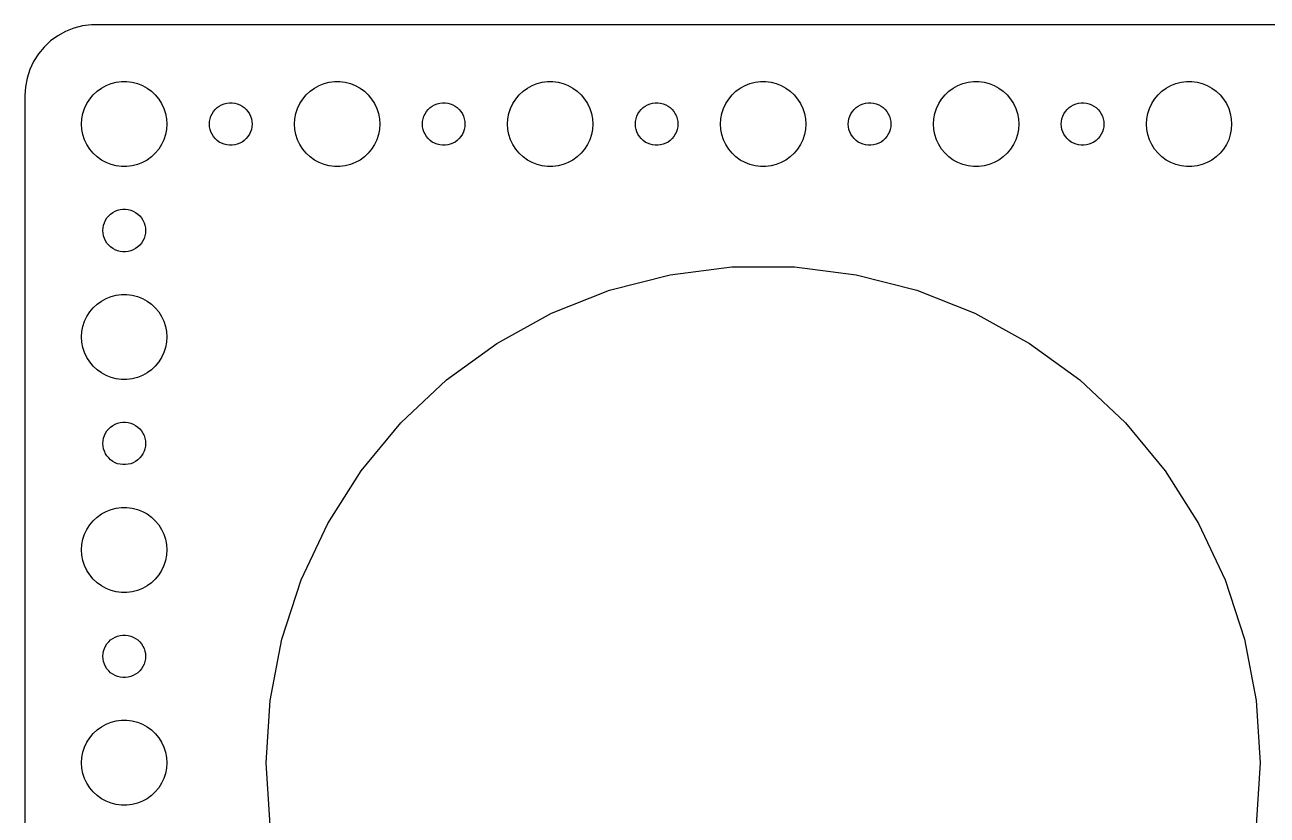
# Model space of a CAD drawing. Header units: metres. Extents: x -164 to 164, y 62 to 166.
# Drawn here: x -164.5 to -77, y 110.3 to 166 of the extents above; entities that cross this region are included whole.
import ezdxf

# ---------------------------------------------------------------- set-up
doc = ezdxf.new("R2010")
doc.units = ezdxf.units.M

msp = doc.modelspace()

# ---------------------------------------------------------------- linework, layer by layer
for p, q in [((-161.629, 165.524), (-162.179, 165.222)), ((-161.045, 165.755), (-161.629, 165.524)), ((-160.437, 165.911), (-161.045, 165.755)), ((-159.814, 165.99), (-160.437, 165.911)), ((159.814, 165.99), (-159.814, 165.99)), ((-162.687, 164.853), (-163.145, 164.423)), ((-162.179, 165.222), (-162.687, 164.853)), ((-163.545, 163.939), (-163.882, 163.409)), ((-163.145, 164.423), (-163.545, 163.939)), ((-164.149, 162.841), (-164.343, 162.243)), ((-163.882, 163.409), (-164.149, 162.841)), ((-164.343, 162.243), (-164.461, 161.627)), ((-158.427, 161.853), (-158.062, 161.947)), ((-158.062, 161.947), (-157.688, 161.994)), ((-157.688, 161.994), (-157.312, 161.994)), ((-157.312, 161.994), (-156.938, 161.947)), ((-156.938, 161.947), (-156.573, 161.853)), ((-143.427, 161.853), (-143.062, 161.947)), ((-143.062, 161.947), (-142.688, 161.994)), ((-142.688, 161.994), (-142.312, 161.994)), ((-142.312, 161.994), (-141.938, 161.947)), ((-141.938, 161.947), (-141.573, 161.853)), ((-128.427, 161.853), (-128.062, 161.947)), ((-128.062, 161.947), (-127.688, 161.994)), ((-127.688, 161.994), (-127.312, 161.994)), ((-127.312, 161.994), (-126.938, 161.947)), ((-126.938, 161.947), (-126.573, 161.853)), ((-113.427, 161.853), (-113.062, 161.947)), ((-113.062, 161.947), (-112.688, 161.994)), ((-112.688, 161.994), (-112.312, 161.994)), ((-112.312, 161.994), (-111.938, 161.947)), ((-111.938, 161.947), (-111.573, 161.853)), ((-98.427, 161.853), (-98.0621, 161.947)), ((-98.0621, 161.947), (-97.6884, 161.994)), ((-97.6884, 161.994), (-97.3116, 161.994)), ((-97.3116, 161.994), (-96.9379, 161.947)), ((-96.9379, 161.947), (-96.573, 161.853)), ((-83.427, 161.853), (-83.0621, 161.947)), ((-83.0621, 161.947), (-82.6884, 161.994)), ((-82.6884, 161.994), (-82.3116, 161.994)), ((-82.3116, 161.994), (-81.9379, 161.947)), ((-81.9379, 161.947), (-81.573, 161.853)), ((-164.461, 161.627), (-164.5, 161)), ((-164.5, 161), (-164.5, 67)), ((-159.927, 160.763), (-159.687, 161.054)), ((-159.687, 161.054), (-159.412, 161.312)), ((-159.412, 161.312), (-159.107, 161.533)), ((-159.107, 161.533), (-158.777, 161.714)), ((-158.777, 161.714), (-158.427, 161.853)), ((-156.573, 161.853), (-156.223, 161.714)), ((-156.223, 161.714), (-155.893, 161.533)), ((-155.893, 161.533), (-155.588, 161.312)), ((-155.588, 161.312), (-155.313, 161.054)), ((-155.313, 161.054), (-155.073, 160.763)), ((-144.927, 160.763), (-144.687, 161.054)), ((-144.687, 161.054), (-144.412, 161.312)), ((-144.412, 161.312), (-144.107, 161.533)), ((-144.107, 161.533), (-143.777, 161.714)), ((-143.777, 161.714), (-143.427, 161.853)), ((-141.573, 161.853), (-141.223, 161.714)), ((-141.223, 161.714), (-140.893, 161.533)), ((-140.893, 161.533), (-140.588, 161.312)), ((-140.588, 161.312), (-140.313, 161.054)), ((-140.313, 161.054), (-140.073, 160.763)), ((-129.927, 160.763), (-129.687, 161.054)), ((-129.687, 161.054), (-129.412, 161.312)), ((-129.412, 161.312), (-129.107, 161.533)), ((-129.107, 161.533), (-128.777, 161.714)), ((-128.777, 161.714), (-128.427, 161.853)), ((-126.573, 161.853), (-126.223, 161.714)), ((-126.223, 161.714), (-125.893, 161.533)), ((-125.893, 161.533), (-125.588, 161.312)), ((-125.588, 161.312), (-125.313, 161.054)), ((-125.313, 161.054), (-125.073, 160.763)), ((-114.927, 160.763), (-114.687, 161.054)), ((-114.687, 161.054), (-114.412, 161.312)), ((-114.412, 161.312), (-114.107, 161.533)), ((-114.107, 161.533), (-113.777, 161.714)), ((-113.777, 161.714), (-113.427, 161.853)), ((-111.573, 161.853), (-111.223, 161.714)), ((-111.223, 161.714), (-110.893, 161.533)), ((-110.893, 161.533), (-110.588, 161.312)), ((-110.588, 161.312), (-110.313, 161.054)), ((-110.313, 161.054), (-110.073, 160.763)), ((-99.927, 160.763), (-99.6869, 161.054)), ((-99.6869, 161.054), (-99.4123, 161.312)), ((-99.4123, 161.312), (-99.1075, 161.533)), ((-99.1075, 161.533), (-98.7773, 161.714)), ((-98.7773, 161.714), (-98.427, 161.853)), ((-96.573, 161.853), (-96.2227, 161.714)), ((-96.2227, 161.714), (-95.8925, 161.533)), ((-95.8925, 161.533), (-95.5877, 161.312)), ((-95.5877, 161.312), (-95.3131, 161.054)), ((-95.3131, 161.054), (-95.073, 160.763)), ((-84.927, 160.763), (-84.6869, 161.054)), ((-84.6869, 161.054), (-84.4123, 161.312)), ((-84.4123, 161.312), (-84.1075, 161.533)), ((-84.1075, 161.533), (-83.7773, 161.714)), ((-83.7773, 161.714), (-83.427, 161.853)), ((-81.573, 161.853), (-81.2227, 161.714)), ((-81.2227, 161.714), (-80.8925, 161.533)), ((-80.8925, 161.533), (-80.5877, 161.312)), ((-80.5877, 161.312), (-80.3131, 161.054)), ((-80.3131, 161.054), (-80.073, 160.763)), ((-160.289, 160.104), (-160.129, 160.445)), ((-160.129, 160.445), (-159.927, 160.763)), ((-155.073, 160.763), (-154.871, 160.445)), ((-154.871, 160.445), (-154.711, 160.104)), ((-151.093, 160.027), (-150.956, 160.156)), ((-150.956, 160.156), (-150.804, 160.266)), ((-150.804, 160.266), (-150.639, 160.357)), ((-150.639, 160.357), (-150.464, 160.427)), ((-150.464, 160.427), (-150.281, 160.473)), ((-150.281, 160.473), (-150.094, 160.497)), ((-150.094, 160.497), (-149.906, 160.497)), ((-149.906, 160.497), (-149.719, 160.473)), ((-149.719, 160.473), (-149.536, 160.427)), ((-149.536, 160.427), (-149.361, 160.357)), ((-149.361, 160.357), (-149.196, 160.266)), ((-149.196, 160.266), (-149.044, 160.156)), ((-149.044, 160.156), (-148.907, 160.027)), ((-145.289, 160.104), (-145.129, 160.445)), ((-145.129, 160.445), (-144.927, 160.763)), ((-140.073, 160.763), (-139.871, 160.445)), ((-139.871, 160.445), (-139.711, 160.104)), ((-136.093, 160.027), (-135.956, 160.156)), ((-135.956, 160.156), (-135.804, 160.266)), ((-135.804, 160.266), (-135.639, 160.357)), ((-135.639, 160.357), (-135.464, 160.427)), ((-135.464, 160.427), (-135.281, 160.473)), ((-135.281, 160.473), (-135.094, 160.497)), ((-135.094, 160.497), (-134.906, 160.497)), ((-134.906, 160.497), (-134.719, 160.473)), ((-134.719, 160.473), (-134.536, 160.427)), ((-134.536, 160.427), (-134.361, 160.357)), ((-134.361, 160.357), (-134.196, 160.266)), ((-134.196, 160.266), (-134.044, 160.156)), ((-134.044, 160.156), (-133.907, 160.027)), ((-130.289, 160.104), (-130.129, 160.445)), ((-130.129, 160.445), (-129.927, 160.763)), ((-125.073, 160.763), (-124.871, 160.445)), ((-124.871, 160.445), (-124.711, 160.104)), ((-121.093, 160.027), (-120.956, 160.156)), ((-120.956, 160.156), (-120.804, 160.266)), ((-120.804, 160.266), (-120.639, 160.357)), ((-120.639, 160.357), (-120.464, 160.427)), ((-120.464, 160.427), (-120.281, 160.473)), ((-120.281, 160.473), (-120.094, 160.497)), ((-120.094, 160.497), (-119.906, 160.497)), ((-119.906, 160.497), (-119.719, 160.473)), ((-119.719, 160.473), (-119.536, 160.427)), ((-119.536, 160.427), (-119.361, 160.357)), ((-119.361, 160.357), (-119.196, 160.266)), ((-119.196, 160.266), (-119.044, 160.156)), ((-119.044, 160.156), (-118.907, 160.027)), ((-115.289, 160.104), (-115.129, 160.445)), ((-115.129, 160.445), (-114.927, 160.763)), ((-110.073, 160.763), (-109.871, 160.445)), ((-109.871, 160.445), (-109.711, 160.104)), ((-106.093, 160.027), (-105.956, 160.156)), ((-105.956, 160.156), (-105.804, 160.266)), ((-105.804, 160.266), (-105.639, 160.357)), ((-105.639, 160.357), (-105.464, 160.427)), ((-105.464, 160.427), (-105.281, 160.473)), ((-105.281, 160.473), (-105.094, 160.497)), ((-105.094, 160.497), (-104.906, 160.497)), ((-104.906, 160.497), (-104.719, 160.473)), ((-104.719, 160.473), (-104.536, 160.427)), ((-104.536, 160.427), (-104.361, 160.357)), ((-104.361, 160.357), (-104.196, 160.266)), ((-104.196, 160.266), (-104.044, 160.156)), ((-104.044, 160.156), (-103.907, 160.027)), ((-100.289, 160.104), (-100.129, 160.445)), ((-100.129, 160.445), (-99.927, 160.763)), ((-95.073, 160.763), (-94.8711, 160.445)), ((-94.8711, 160.445), (-94.7107, 160.104)), ((-91.0934, 160.027), (-90.9561, 160.156)), ((-90.9561, 160.156), (-90.8037, 160.266)), ((-90.8037, 160.266), (-90.6387, 160.357)), ((-90.6387, 160.357), (-90.4635, 160.427)), ((-90.4635, 160.427), (-90.2811, 160.473)), ((-90.2811, 160.473), (-90.0942, 160.497)), ((-90.0942, 160.497), (-89.9058, 160.497)), ((-89.9058, 160.497), (-89.7189, 160.473)), ((-89.7189, 160.473), (-89.5365, 160.427)), ((-89.5365, 160.427), (-89.3613, 160.357)), ((-89.3613, 160.357), (-89.1963, 160.266)), ((-89.1963, 160.266), (-89.0439, 160.156)), ((-89.0439, 160.156), (-88.9065, 160.027)), ((-85.2893, 160.104), (-85.1289, 160.445)), ((-85.1289, 160.445), (-84.927, 160.763)), ((-80.073, 160.763), (-79.8711, 160.445)), ((-79.8711, 160.445), (-79.7107, 160.104)), ((-160.5, 159), (-160.476, 159.376)), ((-160.476, 159.376), (-160.406, 159.746)), ((-160.406, 159.746), (-160.289, 160.104)), ((-154.711, 160.104), (-154.594, 159.746)), ((-154.594, 159.746), (-154.524, 159.376)), ((-154.524, 159.376), (-154.5, 159)), ((-151.488, 159.188), (-151.453, 159.373)), ((-151.453, 159.373), (-151.395, 159.552)), ((-151.395, 159.552), (-151.314, 159.723)), ((-151.314, 159.723), (-151.214, 159.882)), ((-151.214, 159.882), (-151.093, 160.027)), ((-148.907, 160.027), (-148.786, 159.882)), ((-148.786, 159.882), (-148.686, 159.723)), ((-148.686, 159.723), (-148.605, 159.552)), ((-148.605, 159.552), (-148.547, 159.373)), ((-148.547, 159.373), (-148.512, 159.188)), ((-145.5, 159), (-145.476, 159.376)), ((-145.476, 159.376), (-145.406, 159.746)), ((-145.406, 159.746), (-145.289, 160.104)), ((-139.711, 160.104), (-139.594, 159.746)), ((-139.594, 159.746), (-139.524, 159.376)), ((-139.524, 159.376), (-139.5, 159)), ((-136.488, 159.188), (-136.453, 159.373)), ((-136.453, 159.373), (-136.395, 159.552)), ((-136.395, 159.552), (-136.314, 159.723)), ((-136.314, 159.723), (-136.214, 159.882)), ((-136.214, 159.882), (-136.093, 160.027)), ((-133.907, 160.027), (-133.786, 159.882)), ((-133.786, 159.882), (-133.686, 159.723)), ((-133.686, 159.723), (-133.605, 159.552)), ((-133.605, 159.552), (-133.547, 159.373)), ((-133.547, 159.373), (-133.512, 159.188)), ((-130.5, 159), (-130.476, 159.376)), ((-130.476, 159.376), (-130.406, 159.746)), ((-130.406, 159.746), (-130.289, 160.104)), ((-124.711, 160.104), (-124.594, 159.746)), ((-124.594, 159.746), (-124.524, 159.376)), ((-124.524, 159.376), (-124.5, 159)), ((-121.488, 159.188), (-121.453, 159.373)), ((-121.453, 159.373), (-121.395, 159.552)), ((-121.395, 159.552), (-121.314, 159.723)), ((-121.314, 159.723), (-121.214, 159.882)), ((-121.214, 159.882), (-121.093, 160.027)), ((-118.907, 160.027), (-118.786, 159.882)), ((-118.786, 159.882), (-118.686, 159.723)), ((-118.686, 159.723), (-118.605, 159.552)), ((-118.605, 159.552), (-118.547, 159.373)), ((-118.547, 159.373), (-118.512, 159.188)), ((-115.5, 159), (-115.476, 159.376)), ((-115.476, 159.376), (-115.406, 159.746)), ((-115.406, 159.746), (-115.289, 160.104)), ((-109.711, 160.104), (-109.594, 159.746)), ((-109.594, 159.746), (-109.524, 159.376)), ((-109.524, 159.376), (-109.5, 159)), ((-106.488, 159.188), (-106.453, 159.373)), ((-106.453, 159.373), (-106.395, 159.552)), ((-106.395, 159.552), (-106.314, 159.723)), ((-106.314, 159.723), (-106.214, 159.882)), ((-106.214, 159.882), (-106.093, 160.027)), ((-103.907, 160.027), (-103.786, 159.882)), ((-103.786, 159.882), (-103.686, 159.723)), ((-103.686, 159.723), (-103.605, 159.552)), ((-103.605, 159.552), (-103.547, 159.373)), ((-103.547, 159.373), (-103.512, 159.188)), ((-100.5, 159), (-100.476, 159.376)), ((-100.476, 159.376), (-100.406, 159.746)), ((-100.406, 159.746), (-100.289, 160.104)), ((-94.7107, 160.104), (-94.5943, 159.746)), ((-94.5943, 159.746), (-94.5237, 159.376)), ((-94.5237, 159.376), (-94.5, 159)), ((-91.4882, 159.188), (-91.4529, 159.373)), ((-91.4529, 159.373), (-91.3947, 159.552)), ((-91.3947, 159.552), (-91.3145, 159.723)), ((-91.3145, 159.723), (-91.2135, 159.882)), ((-91.2135, 159.882), (-91.0934, 160.027)), ((-88.9065, 160.027), (-88.7865, 159.882)), ((-88.7865, 159.882), (-88.6855, 159.723)), ((-88.6855, 159.723), (-88.6053, 159.552)), ((-88.6053, 159.552), (-88.5471, 159.373)), ((-88.5471, 159.373), (-88.5118, 159.188)), ((-85.5, 159), (-85.4763, 159.376)), ((-85.4763, 159.376), (-85.4057, 159.746)), ((-85.4057, 159.746), (-85.2893, 160.104)), ((-79.7107, 160.104), (-79.5943, 159.746)), ((-79.5943, 159.746), (-79.5237, 159.376)), ((-79.5237, 159.376), (-79.5, 159)), ((-160.476, 158.624), (-160.5, 159)), ((-160.406, 158.254), (-160.476, 158.624)), ((-154.524, 158.624), (-154.594, 158.254)), ((-154.5, 159), (-154.524, 158.624)), ((-151.5, 159), (-151.488, 159.188)), ((-151.488, 158.812), (-151.5, 159)), ((-151.453, 158.627), (-151.488, 158.812)), ((-151.395, 158.448), (-151.453, 158.627)), ((-151.314, 158.277), (-151.395, 158.448)), ((-148.605, 158.448), (-148.686, 158.277)), ((-148.547, 158.627), (-148.605, 158.448)), ((-148.512, 158.812), (-148.547, 158.627)), ((-148.512, 159.188), (-148.5, 159)), ((-148.5, 159), (-148.512, 158.812)), ((-145.476, 158.624), (-145.5, 159)), ((-145.406, 158.254), (-145.476, 158.624)), ((-139.524, 158.624), (-139.594, 158.254)), ((-139.5, 159), (-139.524, 158.624)), ((-136.5, 159), (-136.488, 159.188)), ((-136.488, 158.812), (-136.5, 159)), ((-136.453, 158.627), (-136.488, 158.812)), ((-136.395, 158.448), (-136.453, 158.627)), ((-136.314, 158.277), (-136.395, 158.448)), ((-133.605, 158.448), (-133.686, 158.277)), ((-133.547, 158.627), (-133.605, 158.448)), ((-133.512, 158.812), (-133.547, 158.627)), ((-133.512, 159.188), (-133.5, 159)), ((-133.5, 159), (-133.512, 158.812)), ((-130.476, 158.624), (-130.5, 159)), ((-130.406, 158.254), (-130.476, 158.624)), ((-124.524, 158.624), (-124.594, 158.254)), ((-124.5, 159), (-124.524, 158.624)), ((-121.5, 159), (-121.488, 159.188)), ((-121.488, 158.812), (-121.5, 159)), ((-121.453, 158.627), (-121.488, 158.812)), ((-121.395, 158.448), (-121.453, 158.627)), ((-121.314, 158.277), (-121.395, 158.448)), ((-118.605, 158.448), (-118.686, 158.277)), ((-118.547, 158.627), (-118.605, 158.448)), ((-118.512, 158.812), (-118.547, 158.627)), ((-118.512, 159.188), (-118.5, 159)), ((-118.5, 159), (-118.512, 158.812)), ((-115.476, 158.624), (-115.5, 159)), ((-115.406, 158.254), (-115.476, 158.624)), ((-109.524, 158.624), (-109.594, 158.254)), ((-109.5, 159), (-109.524, 158.624)), ((-106.5, 159), (-106.488, 159.188)), ((-106.488, 158.812), (-106.5, 159)), ((-106.453, 158.627), (-106.488, 158.812)), ((-106.395, 158.448), (-106.453, 158.627)), ((-106.314, 158.277), (-106.395, 158.448)), ((-103.605, 158.448), (-103.686, 158.277)), ((-103.547, 158.627), (-103.605, 158.448)), ((-103.512, 158.812), (-103.547, 158.627)), ((-103.512, 159.188), (-103.5, 159)), ((-103.5, 159), (-103.512, 158.812)), ((-100.476, 158.624), (-100.5, 159)), ((-100.406, 158.254), (-100.476, 158.624)), ((-94.5237, 158.624), (-94.5943, 158.254)), ((-94.5, 159), (-94.5237, 158.624)), ((-91.5, 159), (-91.4882, 159.188)), ((-91.4882, 158.812), (-91.5, 159)), ((-91.4529, 158.627), (-91.4882, 158.812)), ((-91.3947, 158.448), (-91.4529, 158.627)), ((-91.3145, 158.277), (-91.3947, 158.448)), ((-88.6053, 158.448), (-88.6855, 158.277)), ((-88.5471, 158.627), (-88.6053, 158.448)), ((-88.5118, 158.812), (-88.5471, 158.627)), ((-88.5118, 159.188), (-88.5, 159)), ((-88.5, 159), (-88.5118, 158.812)), ((-85.4763, 158.624), (-85.5, 159)), ((-85.4057, 158.254), (-85.4763, 158.624)), ((-79.5237, 158.624), (-79.5943, 158.254)), ((-79.5, 159), (-79.5237, 158.624)), ((-160.289, 157.896), (-160.406, 158.254)), ((-160.129, 157.555), (-160.289, 157.896)), ((-159.927, 157.237), (-160.129, 157.555)), ((-154.871, 157.555), (-155.073, 157.237)), ((-154.711, 157.896), (-154.871, 157.555)), ((-154.594, 158.254), (-154.711, 157.896)), ((-151.214, 158.118), (-151.314, 158.277)), ((-151.093, 157.973), (-151.214, 158.118)), ((-150.956, 157.844), (-151.093, 157.973)), ((-150.804, 157.734), (-150.956, 157.844)), ((-150.639, 157.643), (-150.804, 157.734)), ((-150.464, 157.573), (-150.639, 157.643)), ((-150.281, 157.527), (-150.464, 157.573)), ((-150.094, 157.503), (-150.281, 157.527)), ((-149.906, 157.503), (-150.094, 157.503)), ((-149.719, 157.527), (-149.906, 157.503)), ((-149.536, 157.573), (-149.719, 157.527)), ((-149.361, 157.643), (-149.536, 157.573)), ((-149.196, 157.734), (-149.361, 157.643)), ((-149.044, 157.844), (-149.196, 157.734)), ((-148.907, 157.973), (-149.044, 157.844)), ((-148.786, 158.118), (-148.907, 157.973)), ((-148.686, 158.277), (-148.786, 158.118)), ((-145.289, 157.896), (-145.406, 158.254)), ((-145.129, 157.555), (-145.289, 157.896)), ((-144.927, 157.237), (-145.129, 157.555)), ((-139.871, 157.555), (-140.073, 157.237)), ((-139.711, 157.896), (-139.871, 157.555)), ((-139.594, 158.254), (-139.711, 157.896)), ((-136.214, 158.118), (-136.314, 158.277)), ((-136.093, 157.973), (-136.214, 158.118)), ((-135.956, 157.844), (-136.093, 157.973)), ((-135.804, 157.734), (-135.956, 157.844)), ((-135.639, 157.643), (-135.804, 157.734)), ((-135.464, 157.573), (-135.639, 157.643)), ((-135.281, 157.527), (-135.464, 157.573)), ((-135.094, 157.503), (-135.281, 157.527)), ((-134.906, 157.503), (-135.094, 157.503)), ((-134.719, 157.527), (-134.906, 157.503)), ((-134.536, 157.573), (-134.719, 157.527)), ((-134.361, 157.643), (-134.536, 157.573)), ((-134.196, 157.734), (-134.361, 157.643)), ((-134.044, 157.844), (-134.196, 157.734)), ((-133.907, 157.973), (-134.044, 157.844)), ((-133.786, 158.118), (-133.907, 157.973)), ((-133.686, 158.277), (-133.786, 158.118)), ((-130.289, 157.896), (-130.406, 158.254)), ((-130.129, 157.555), (-130.289, 157.896)), ((-129.927, 157.237), (-130.129, 157.555)), ((-124.871, 157.555), (-125.073, 157.237)), ((-124.711, 157.896), (-124.871, 157.555)), ((-124.594, 158.254), (-124.711, 157.896)), ((-121.214, 158.118), (-121.314, 158.277)), ((-121.093, 157.973), (-121.214, 158.118)), ((-120.956, 157.844), (-121.093, 157.973)), ((-120.804, 157.734), (-120.956, 157.844)), ((-120.639, 157.643), (-120.804, 157.734)), ((-120.464, 157.573), (-120.639, 157.643)), ((-120.281, 157.527), (-120.464, 157.573)), ((-120.094, 157.503), (-120.281, 157.527)), ((-119.906, 157.503), (-120.094, 157.503)), ((-119.719, 157.527), (-119.906, 157.503)), ((-119.536, 157.573), (-119.719, 157.527)), ((-119.361, 157.643), (-119.536, 157.573)), ((-119.196, 157.734), (-119.361, 157.643)), ((-119.044, 157.844), (-119.196, 157.734)), ((-118.907, 157.973), (-119.044, 157.844)), ((-118.786, 158.118), (-118.907, 157.973)), ((-118.686, 158.277), (-118.786, 158.118)), ((-115.289, 157.896), (-115.406, 158.254)), ((-115.129, 157.555), (-115.289, 157.896)), ((-114.927, 157.237), (-115.129, 157.555)), ((-109.871, 157.555), (-110.073, 157.237)), ((-109.711, 157.896), (-109.871, 157.555)), ((-109.594, 158.254), (-109.711, 157.896)), ((-106.214, 158.118), (-106.314, 158.277)), ((-106.093, 157.973), (-106.214, 158.118)), ((-105.956, 157.844), (-106.093, 157.973)), ((-105.804, 157.734), (-105.956, 157.844)), ((-105.639, 157.643), (-105.804, 157.734)), ((-105.464, 157.573), (-105.639, 157.643)), ((-105.281, 157.527), (-105.464, 157.573)), ((-105.094, 157.503), (-105.281, 157.527)), ((-104.906, 157.503), (-105.094, 157.503)), ((-104.719, 157.527), (-104.906, 157.503)), ((-104.536, 157.573), (-104.719, 157.527)), ((-104.361, 157.643), (-104.536, 157.573)), ((-104.196, 157.734), (-104.361, 157.643)), ((-104.044, 157.844), (-104.196, 157.734)), ((-103.907, 157.973), (-104.044, 157.844)), ((-103.786, 158.118), (-103.907, 157.973)), ((-103.686, 158.277), (-103.786, 158.118)), ((-100.289, 157.896), (-100.406, 158.254)), ((-100.129, 157.555), (-100.289, 157.896)), ((-99.927, 157.237), (-100.129, 157.555)), ((-94.8711, 157.555), (-95.073, 157.237)), ((-94.7107, 157.896), (-94.8711, 157.555)), ((-94.5943, 158.254), (-94.7107, 157.896)), ((-91.2135, 158.118), (-91.3145, 158.277)), ((-91.0934, 157.973), (-91.2135, 158.118)), ((-90.9561, 157.844), (-91.0934, 157.973)), ((-90.8037, 157.734), (-90.9561, 157.844)), ((-90.6387, 157.643), (-90.8037, 157.734)), ((-90.4635, 157.573), (-90.6387, 157.643)), ((-90.2811, 157.527), (-90.4635, 157.573)), ((-90.0942, 157.503), (-90.2811, 157.527)), ((-89.9058, 157.503), (-90.0942, 157.503)), ((-89.7189, 157.527), (-89.9058, 157.503)), ((-89.5365, 157.573), (-89.7189, 157.527)), ((-89.3613, 157.643), (-89.5365, 157.573)), ((-89.1963, 157.734), (-89.3613, 157.643)), ((-89.0439, 157.844), (-89.1963, 157.734)), ((-88.9065, 157.973), (-89.0439, 157.844)), ((-88.7865, 158.118), (-88.9065, 157.973)), ((-88.6855, 158.277), (-88.7865, 158.118)), ((-85.2893, 157.896), (-85.4057, 158.254)), ((-85.1289, 157.555), (-85.2893, 157.896)), ((-84.927, 157.237), (-85.1289, 157.555)), ((-79.8711, 157.555), (-80.073, 157.237)), ((-79.7107, 157.896), (-79.8711, 157.555)), ((-79.5943, 158.254), (-79.7107, 157.896)), ((-159.687, 156.946), (-159.927, 157.237)), ((-159.412, 156.688), (-159.687, 156.946)), ((-159.107, 156.467), (-159.412, 156.688)), ((-155.588, 156.688), (-155.893, 156.467)), ((-155.313, 156.946), (-155.588, 156.688)), ((-155.073, 157.237), (-155.313, 156.946)), ((-144.687, 156.946), (-144.927, 157.237)), ((-144.412, 156.688), (-144.687, 156.946)), ((-144.107, 156.467), (-144.412, 156.688)), ((-140.588, 156.688), (-140.893, 156.467)), ((-140.313, 156.946), (-140.588, 156.688)), ((-140.073, 157.237), (-140.313, 156.946)), ((-129.687, 156.946), (-129.927, 157.237)), ((-129.412, 156.688), (-129.687, 156.946)), ((-129.107, 156.467), (-129.412, 156.688)), ((-125.588, 156.688), (-125.893, 156.467)), ((-125.313, 156.946), (-125.588, 156.688)), ((-125.073, 157.237), (-125.313, 156.946)), ((-114.687, 156.946), (-114.927, 157.237)), ((-114.412, 156.688), (-114.687, 156.946)), ((-114.107, 156.467), (-114.412, 156.688)), ((-110.588, 156.688), (-110.893, 156.467)), ((-110.313, 156.946), (-110.588, 156.688)), ((-110.073, 157.237), (-110.313, 156.946)), ((-99.6869, 156.946), (-99.927, 157.237)), ((-99.4123, 156.688), (-99.6869, 156.946)), ((-99.1075, 156.467), (-99.4123, 156.688)), ((-95.5877, 156.688), (-95.8925, 156.467)), ((-95.3131, 156.946), (-95.5877, 156.688)), ((-95.073, 157.237), (-95.3131, 156.946)), ((-84.6869, 156.946), (-84.927, 157.237)), ((-84.4123, 156.688), (-84.6869, 156.946)), ((-84.1075, 156.467), (-84.4123, 156.688)), ((-80.5877, 156.688), (-80.8925, 156.467)), ((-80.3131, 156.946), (-80.5877, 156.688)), ((-80.073, 157.237), (-80.3131, 156.946)), ((-158.777, 156.286), (-159.107, 156.467)), ((-158.427, 156.147), (-158.777, 156.286)), ((-158.062, 156.053), (-158.427, 156.147)), ((-157.688, 156.006), (-158.062, 156.053)), ((-157.312, 156.006), (-157.688, 156.006)), ((-156.938, 156.053), (-157.312, 156.006)), ((-156.573, 156.147), (-156.938, 156.053)), ((-156.223, 156.286), (-156.573, 156.147)), ((-155.893, 156.467), (-156.223, 156.286)), ((-143.777, 156.286), (-144.107, 156.467)), ((-143.427, 156.147), (-143.777, 156.286)), ((-143.062, 156.053), (-143.427, 156.147)), ((-142.688, 156.006), (-143.062, 156.053)), ((-142.312, 156.006), (-142.688, 156.006)), ((-141.938, 156.053), (-142.312, 156.006)), ((-141.573, 156.147), (-141.938, 156.053)), ((-141.223, 156.286), (-141.573, 156.147)), ((-140.893, 156.467), (-141.223, 156.286)), ((-128.777, 156.286), (-129.107, 156.467)), ((-128.427, 156.147), (-128.777, 156.286)), ((-128.062, 156.053), (-128.427, 156.147)), ((-127.688, 156.006), (-128.062, 156.053)), ((-127.312, 156.006), (-127.688, 156.006)), ((-126.938, 156.053), (-127.312, 156.006)), ((-126.573, 156.147), (-126.938, 156.053)), ((-126.223, 156.286), (-126.573, 156.147)), ((-125.893, 156.467), (-126.223, 156.286)), ((-113.777, 156.286), (-114.107, 156.467)), ((-113.427, 156.147), (-113.777, 156.286)), ((-113.062, 156.053), (-113.427, 156.147)), ((-112.688, 156.006), (-113.062, 156.053)), ((-112.312, 156.006), (-112.688, 156.006)), ((-111.938, 156.053), (-112.312, 156.006)), ((-111.573, 156.147), (-111.938, 156.053)), ((-111.223, 156.286), (-111.573, 156.147)), ((-110.893, 156.467), (-111.223, 156.286)), ((-98.7773, 156.286), (-99.1075, 156.467)), ((-98.427, 156.147), (-98.7773, 156.286)), ((-98.0621, 156.053), (-98.427, 156.147)), ((-97.6884, 156.006), (-98.0621, 156.053)), ((-97.3116, 156.006), (-97.6884, 156.006)), ((-96.9379, 156.053), (-97.3116, 156.006)), ((-96.573, 156.147), (-96.9379, 156.053)), ((-96.2227, 156.286), (-96.573, 156.147)), ((-95.8925, 156.467), (-96.2227, 156.286)), ((-83.7773, 156.286), (-84.1075, 156.467)), ((-83.427, 156.147), (-83.7773, 156.286)), ((-83.0621, 156.053), (-83.427, 156.147)), ((-82.6884, 156.006), (-83.0621, 156.053)), ((-82.3116, 156.006), (-82.6884, 156.006)), ((-81.9379, 156.053), (-82.3116, 156.006)), ((-81.573, 156.147), (-81.9379, 156.053)), ((-81.2227, 156.286), (-81.573, 156.147)), ((-80.8925, 156.467), (-81.2227, 156.286)), ((-158.814, 152.223), (-158.714, 152.382)), ((-158.714, 152.382), (-158.593, 152.527)), ((-158.593, 152.527), (-158.456, 152.656)), ((-158.456, 152.656), (-158.304, 152.766)), ((-158.304, 152.766), (-158.139, 152.857)), ((-158.139, 152.857), (-157.964, 152.927)), ((-157.964, 152.927), (-157.781, 152.973)), ((-157.781, 152.973), (-157.594, 152.997)), ((-157.594, 152.997), (-157.406, 152.997)), ((-157.406, 152.997), (-157.219, 152.973)), ((-157.219, 152.973), (-157.036, 152.927)), ((-157.036, 152.927), (-156.861, 152.857)), ((-156.861, 152.857), (-156.696, 152.766)), ((-156.696, 152.766), (-156.544, 152.656)), ((-156.544, 152.656), (-156.407, 152.527)), ((-156.407, 152.527), (-156.286, 152.382)), ((-156.286, 152.382), (-156.186, 152.223)), ((-159, 151.5), (-158.988, 151.688)), ((-158.988, 151.312), (-159, 151.5)), ((-158.988, 151.688), (-158.953, 151.873)), ((-158.953, 151.873), (-158.895, 152.052)), ((-158.895, 152.052), (-158.814, 152.223)), ((-156.186, 152.223), (-156.105, 152.052)), ((-156.105, 152.052), (-156.047, 151.873)), ((-156.047, 151.873), (-156.012, 151.688)), ((-156.012, 151.688), (-156, 151.5)), ((-156, 151.5), (-156.012, 151.312)), ((-158.953, 151.127), (-158.988, 151.312)), ((-158.895, 150.948), (-158.953, 151.127)), ((-158.814, 150.777), (-158.895, 150.948)), ((-158.714, 150.618), (-158.814, 150.777)), ((-158.593, 150.473), (-158.714, 150.618)), ((-156.286, 150.618), (-156.407, 150.473)), ((-156.186, 150.777), (-156.286, 150.618)), ((-156.105, 150.948), (-156.186, 150.777)), ((-156.047, 151.127), (-156.105, 150.948)), ((-156.012, 151.312), (-156.047, 151.127)), ((-158.456, 150.344), (-158.593, 150.473)), ((-158.304, 150.234), (-158.456, 150.344)), ((-158.139, 150.143), (-158.304, 150.234)), ((-157.964, 150.073), (-158.139, 150.143)), ((-157.781, 150.027), (-157.964, 150.073)), ((-157.594, 150.003), (-157.781, 150.027)), ((-157.406, 150.003), (-157.594, 150.003)), ((-157.219, 150.027), (-157.406, 150.003)), ((-157.036, 150.073), (-157.219, 150.027)), ((-156.861, 150.143), (-157.036, 150.073)), ((-156.696, 150.234), (-156.861, 150.143)), ((-156.544, 150.344), (-156.696, 150.234)), ((-156.407, 150.473), (-156.544, 150.344)), ((-119.058, 148.38), (-114.698, 148.931)), ((-114.698, 148.931), (-110.302, 148.931)), ((-110.302, 148.931), (-105.942, 148.38)), ((-123.316, 147.287), (-119.058, 148.38)), ((-105.942, 148.38), (-101.684, 147.287)), ((-127.402, 145.669), (-123.316, 147.287)), ((-101.684, 147.287), (-97.5977, 145.669)), ((-159.687, 146.054), (-159.412, 146.312)), ((-159.412, 146.312), (-159.107, 146.533)), ((-159.107, 146.533), (-158.777, 146.714)), ((-158.777, 146.714), (-158.427, 146.853)), ((-158.427, 146.853), (-158.062, 146.947)), ((-158.062, 146.947), (-157.688, 146.994)), ((-157.688, 146.994), (-157.312, 146.994)), ((-157.312, 146.994), (-156.938, 146.947)), ((-156.938, 146.947), (-156.573, 146.853)), ((-156.573, 146.853), (-156.223, 146.714)), ((-156.223, 146.714), (-155.893, 146.533)), ((-155.893, 146.533), (-155.588, 146.312)), ((-155.588, 146.312), (-155.313, 146.054)), ((-160.289, 145.104), (-160.129, 145.445)), ((-160.129, 145.445), (-159.927, 145.763)), ((-159.927, 145.763), (-159.687, 146.054)), ((-155.313, 146.054), (-155.073, 145.763)), ((-155.073, 145.763), (-154.871, 145.445)), ((-154.871, 145.445), (-154.711, 145.104)), ((-131.254, 143.551), (-127.402, 145.669)), ((-97.5977, 145.669), (-93.7461, 143.551)), ((-160.5, 144), (-160.476, 144.376)), ((-160.476, 144.376), (-160.406, 144.746)), ((-160.406, 144.746), (-160.289, 145.104)), ((-154.711, 145.104), (-154.594, 144.746)), ((-154.594, 144.746), (-154.524, 144.376)), ((-154.524, 144.376), (-154.5, 144)), ((-160.476, 143.624), (-160.5, 144)), ((-160.406, 143.254), (-160.476, 143.624)), ((-154.524, 143.624), (-154.594, 143.254)), ((-154.5, 144), (-154.524, 143.624)), ((-134.81, 140.968), (-131.254, 143.551)), ((-93.7461, 143.551), (-90.1902, 140.968)), ((-160.289, 142.896), (-160.406, 143.254)), ((-160.129, 142.555), (-160.289, 142.896)), ((-154.711, 142.896), (-154.871, 142.555)), ((-154.594, 143.254), (-154.711, 142.896)), ((-159.927, 142.237), (-160.129, 142.555)), ((-159.687, 141.946), (-159.927, 142.237)), ((-159.412, 141.688), (-159.687, 141.946)), ((-155.313, 141.946), (-155.588, 141.688)), ((-155.073, 142.237), (-155.313, 141.946)), ((-154.871, 142.555), (-155.073, 142.237)), ((-159.107, 141.467), (-159.412, 141.688)), ((-158.777, 141.286), (-159.107, 141.467)), ((-158.427, 141.147), (-158.777, 141.286)), ((-158.062, 141.053), (-158.427, 141.147)), ((-157.688, 141.006), (-158.062, 141.053)), ((-157.312, 141.006), (-157.688, 141.006)), ((-156.938, 141.053), (-157.312, 141.006)), ((-156.573, 141.147), (-156.938, 141.053)), ((-156.223, 141.286), (-156.573, 141.147)), ((-155.893, 141.467), (-156.223, 141.286)), ((-155.588, 141.688), (-155.893, 141.467)), ((-138.014, 137.959), (-134.81, 140.968)), ((-90.1902, 140.968), (-86.9861, 137.959)), ((-158.814, 137.223), (-158.714, 137.382)), ((-158.714, 137.382), (-158.593, 137.527)), ((-158.593, 137.527), (-158.456, 137.656)), ((-158.456, 137.656), (-158.304, 137.766)), ((-158.304, 137.766), (-158.139, 137.857)), ((-158.139, 137.857), (-157.964, 137.927)), ((-157.964, 137.927), (-157.781, 137.973)), ((-157.781, 137.973), (-157.594, 137.997)), ((-157.594, 137.997), (-157.406, 137.997)), ((-157.406, 137.997), (-157.219, 137.973)), ((-157.219, 137.973), (-157.036, 137.927)), ((-157.036, 137.927), (-156.861, 137.857)), ((-156.861, 137.857), (-156.696, 137.766)), ((-156.696, 137.766), (-156.544, 137.656)), ((-156.544, 137.656), (-156.407, 137.527)), ((-156.407, 137.527), (-156.286, 137.382)), ((-156.286, 137.382), (-156.186, 137.223)), ((-140.816, 134.572), (-138.014, 137.959)), ((-86.9861, 137.959), (-84.1844, 134.572)), ((-159, 136.5), (-158.988, 136.688)), ((-158.988, 136.312), (-159, 136.5)), ((-158.988, 136.688), (-158.953, 136.873)), ((-158.953, 136.873), (-158.895, 137.052)), ((-158.895, 137.052), (-158.814, 137.223)), ((-156.186, 137.223), (-156.105, 137.052)), ((-156.105, 137.052), (-156.047, 136.873)), ((-156.047, 136.873), (-156.012, 136.688)), ((-156.012, 136.688), (-156, 136.5)), ((-156, 136.5), (-156.012, 136.312)), ((-158.953, 136.127), (-158.988, 136.312)), ((-158.895, 135.948), (-158.953, 136.127)), ((-158.814, 135.777), (-158.895, 135.948)), ((-158.714, 135.618), (-158.814, 135.777)), ((-156.186, 135.777), (-156.286, 135.618)), ((-156.105, 135.948), (-156.186, 135.777)), ((-156.047, 136.127), (-156.105, 135.948)), ((-156.012, 136.312), (-156.047, 136.127)), ((-158.593, 135.473), (-158.714, 135.618)), ((-158.456, 135.344), (-158.593, 135.473)), ((-158.304, 135.234), (-158.456, 135.344)), ((-158.139, 135.143), (-158.304, 135.234)), ((-157.964, 135.073), (-158.139, 135.143)), ((-157.781, 135.027), (-157.964, 135.073)), ((-157.594, 135.003), (-157.781, 135.027)), ((-157.406, 135.003), (-157.594, 135.003)), ((-157.219, 135.027), (-157.406, 135.003)), ((-157.036, 135.073), (-157.219, 135.027)), ((-156.861, 135.143), (-157.036, 135.073)), ((-156.696, 135.234), (-156.861, 135.143)), ((-156.544, 135.344), (-156.696, 135.234)), ((-156.407, 135.473), (-156.544, 135.344)), ((-156.286, 135.618), (-156.407, 135.473)), ((-143.171, 130.861), (-140.816, 134.572)), ((-84.1844, 134.572), (-81.8293, 130.861)), ((-159.687, 131.054), (-159.412, 131.312)), ((-159.412, 131.312), (-159.107, 131.533)), ((-159.107, 131.533), (-158.777, 131.714)), ((-158.777, 131.714), (-158.427, 131.853)), ((-158.427, 131.853), (-158.062, 131.947)), ((-158.062, 131.947), (-157.688, 131.994)), ((-157.688, 131.994), (-157.312, 131.994)), ((-157.312, 131.994), (-156.938, 131.947)), ((-156.938, 131.947), (-156.573, 131.853)), ((-156.573, 131.853), (-156.223, 131.714)), ((-156.223, 131.714), (-155.893, 131.533)), ((-155.893, 131.533), (-155.588, 131.312)), ((-155.588, 131.312), (-155.313, 131.054)), ((-160.289, 130.104), (-160.129, 130.445)), ((-160.129, 130.445), (-159.927, 130.763)), ((-159.927, 130.763), (-159.687, 131.054)), ((-155.313, 131.054), (-155.073, 130.763)), ((-155.073, 130.763), (-154.871, 130.445)), ((-154.871, 130.445), (-154.711, 130.104)), ((-145.042, 126.884), (-143.171, 130.861)), ((-81.8293, 130.861), (-79.9578, 126.884)), ((-160.476, 129.376), (-160.406, 129.746)), ((-160.406, 129.746), (-160.289, 130.104)), ((-154.711, 130.104), (-154.594, 129.746)), ((-154.594, 129.746), (-154.524, 129.376)), ((-160.5, 129), (-160.476, 129.376)), ((-160.476, 128.624), (-160.5, 129)), ((-154.524, 129.376), (-154.5, 129)), ((-154.5, 129), (-154.524, 128.624)), ((-160.406, 128.254), (-160.476, 128.624)), ((-160.289, 127.896), (-160.406, 128.254)), ((-160.129, 127.555), (-160.289, 127.896)), ((-154.711, 127.896), (-154.871, 127.555)), ((-154.594, 128.254), (-154.711, 127.896)), ((-154.524, 128.624), (-154.594, 128.254)), ((-159.927, 127.237), (-160.129, 127.555)), ((-159.687, 126.946), (-159.927, 127.237)), ((-159.412, 126.688), (-159.687, 126.946)), ((-155.313, 126.946), (-155.588, 126.688)), ((-155.073, 127.237), (-155.313, 126.946)), ((-154.871, 127.555), (-155.073, 127.237)), ((-146.4, 122.704), (-145.042, 126.884)), ((-79.9578, 126.884), (-78.5996, 122.704)), ((-159.107, 126.467), (-159.412, 126.688)), ((-158.777, 126.286), (-159.107, 126.467)), ((-158.427, 126.147), (-158.777, 126.286)), ((-158.062, 126.053), (-158.427, 126.147)), ((-157.688, 126.006), (-158.062, 126.053)), ((-157.312, 126.006), (-157.688, 126.006)), ((-156.938, 126.053), (-157.312, 126.006)), ((-156.573, 126.147), (-156.938, 126.053)), ((-156.223, 126.286), (-156.573, 126.147)), ((-155.893, 126.467), (-156.223, 126.286)), ((-155.588, 126.688), (-155.893, 126.467)), ((-158.714, 122.382), (-158.593, 122.527)), ((-158.593, 122.527), (-158.456, 122.656)), ((-158.456, 122.656), (-158.304, 122.766)), ((-158.304, 122.766), (-158.139, 122.857)), ((-158.139, 122.857), (-157.964, 122.927)), ((-157.964, 122.927), (-157.781, 122.973)), ((-157.781, 122.973), (-157.594, 122.997)), ((-157.594, 122.997), (-157.406, 122.997)), ((-157.406, 122.997), (-157.219, 122.973)), ((-157.219, 122.973), (-157.036, 122.927)), ((-157.036, 122.927), (-156.861, 122.857)), ((-156.861, 122.857), (-156.696, 122.766)), ((-156.696, 122.766), (-156.544, 122.656)), ((-156.544, 122.656), (-156.407, 122.527)), ((-156.407, 122.527), (-156.286, 122.382)), ((-147.224, 118.387), (-146.4, 122.704)), ((-78.5996, 122.704), (-77.776, 118.387)), ((-159, 121.5), (-158.988, 121.688)), ((-158.988, 121.688), (-158.953, 121.873)), ((-158.953, 121.873), (-158.895, 122.052)), ((-158.895, 122.052), (-158.814, 122.223)), ((-158.814, 122.223), (-158.714, 122.382)), ((-156.286, 122.382), (-156.186, 122.223)), ((-156.186, 122.223), (-156.105, 122.052)), ((-156.105, 122.052), (-156.047, 121.873)), ((-156.047, 121.873), (-156.012, 121.688)), ((-156.012, 121.688), (-156, 121.5)), ((-158.988, 121.312), (-159, 121.5)), ((-158.953, 121.127), (-158.988, 121.312)), ((-158.895, 120.948), (-158.953, 121.127)), ((-158.814, 120.777), (-158.895, 120.948)), ((-158.714, 120.618), (-158.814, 120.777)), ((-156.186, 120.777), (-156.286, 120.618)), ((-156.105, 120.948), (-156.186, 120.777)), ((-156.047, 121.127), (-156.105, 120.948)), ((-156.012, 121.312), (-156.047, 121.127)), ((-156, 121.5), (-156.012, 121.312)), ((-158.593, 120.473), (-158.714, 120.618)), ((-158.456, 120.344), (-158.593, 120.473)), ((-158.304, 120.234), (-158.456, 120.344)), ((-158.139, 120.143), (-158.304, 120.234)), ((-157.964, 120.073), (-158.139, 120.143)), ((-157.781, 120.027), (-157.964, 120.073)), ((-157.594, 120.003), (-157.781, 120.027)), ((-157.406, 120.003), (-157.594, 120.003)), ((-157.219, 120.027), (-157.406, 120.003)), ((-157.036, 120.073), (-157.219, 120.027)), ((-156.861, 120.143), (-157.036, 120.073)), ((-156.696, 120.234), (-156.861, 120.143)), ((-156.544, 120.344), (-156.696, 120.234)), ((-156.407, 120.473), (-156.544, 120.344)), ((-156.286, 120.618), (-156.407, 120.473)), ((-147.5, 114), (-147.224, 118.387)), ((-77.776, 118.387), (-77.5, 114)), ((-159.412, 116.312), (-159.107, 116.533)), ((-159.107, 116.533), (-158.777, 116.714)), ((-158.777, 116.714), (-158.427, 116.853)), ((-158.427, 116.853), (-158.062, 116.947)), ((-158.062, 116.947), (-157.688, 116.994)), ((-157.688, 116.994), (-157.312, 116.994)), ((-157.312, 116.994), (-156.938, 116.947)), ((-156.938, 116.947), (-156.573, 116.853)), ((-156.573, 116.853), (-156.223, 116.714)), ((-156.223, 116.714), (-155.893, 116.533)), ((-155.893, 116.533), (-155.588, 116.312)), ((-160.129, 115.445), (-159.927, 115.763)), ((-159.927, 115.763), (-159.687, 116.054)), ((-159.687, 116.054), (-159.412, 116.312)), ((-155.588, 116.312), (-155.313, 116.054)), ((-155.313, 116.054), (-155.073, 115.763)), ((-155.073, 115.763), (-154.871, 115.445)), ((-160.476, 114.376), (-160.406, 114.746)), ((-160.406, 114.746), (-160.289, 115.104)), ((-160.289, 115.104), (-160.129, 115.445)), ((-154.871, 115.445), (-154.711, 115.104)), ((-154.711, 115.104), (-154.594, 114.746)), ((-154.594, 114.746), (-154.524, 114.376)), ((-160.5, 114), (-160.476, 114.376)), ((-160.476, 113.624), (-160.5, 114)), ((-154.524, 114.376), (-154.5, 114)), ((-154.5, 114), (-154.524, 113.624)), ((-147.224, 109.613), (-147.5, 114)), ((-77.5, 114), (-77.776, 109.613)), ((-160.406, 113.254), (-160.476, 113.624)), ((-160.289, 112.896), (-160.406, 113.254)), ((-160.129, 112.555), (-160.289, 112.896)), ((-154.711, 112.896), (-154.871, 112.555)), ((-154.594, 113.254), (-154.711, 112.896)), ((-154.524, 113.624), (-154.594, 113.254)), ((-159.927, 112.237), (-160.129, 112.555)), ((-159.687, 111.946), (-159.927, 112.237)), ((-155.073, 112.237), (-155.313, 111.946)), ((-154.871, 112.555), (-155.073, 112.237)), ((-159.412, 111.688), (-159.687, 111.946)), ((-159.107, 111.467), (-159.412, 111.688)), ((-158.777, 111.286), (-159.107, 111.467)), ((-158.427, 111.147), (-158.777, 111.286)), ((-158.062, 111.053), (-158.427, 111.147)), ((-156.573, 111.147), (-156.938, 111.053)), ((-156.223, 111.286), (-156.573, 111.147)), ((-155.893, 111.467), (-156.223, 111.286)), ((-155.588, 111.688), (-155.893, 111.467)), ((-155.313, 111.946), (-155.588, 111.688)), ((-157.688, 111.006), (-158.062, 111.053)), ((-157.312, 111.006), (-157.688, 111.006)), ((-156.938, 111.053), (-157.312, 111.006))]:
    msp.add_line(p, q)

doc.saveas('drawing.dxf')
